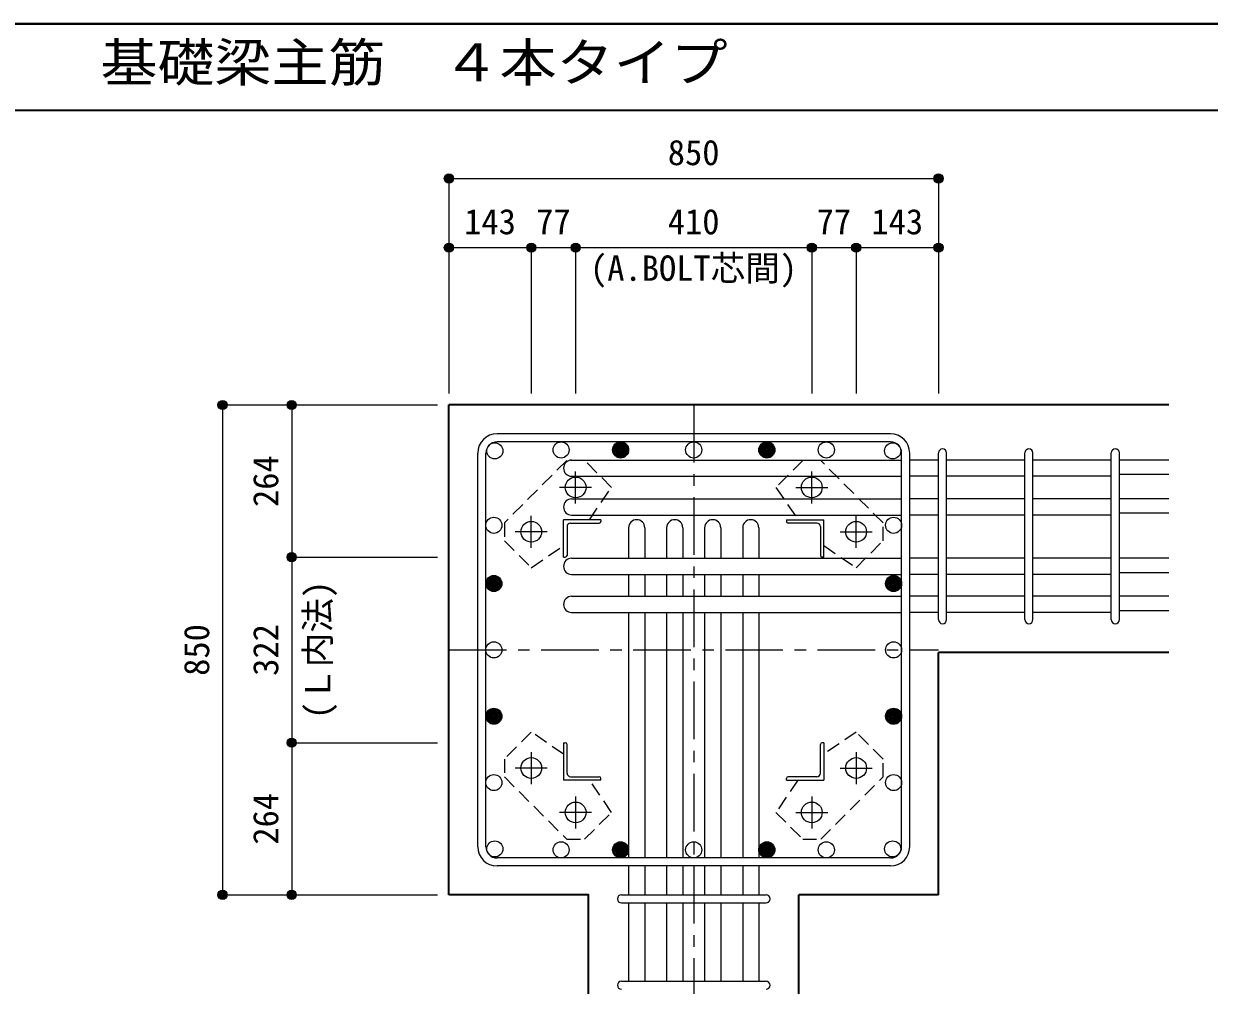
# Model space of a CAD drawing. Units: millimetres at full size, sheet at 1:20. Extents: x -3982 to 3969, y -2803 to 2801.
# Drawn here: x -685 to 1373, y 1132 to 2801 of the extents above; entities that cross this region are included whole.
import ezdxf
from ezdxf.enums import TextEntityAlignment as Align

# ---------------------------------------------------------------- set-up
doc = ezdxf.new("R2010")
doc.units = ezdxf.units.MM
doc.header["$LTSCALE"] = 20
doc.header["$PDMODE"] = 32
doc.header["$PDSIZE"] = 12
doc.linetypes.add('CHAIN1', pattern=[8, 5, -1, 1, -1])
doc.linetypes.add('DASHED1', pattern=[1.8, 1.2, -0.6])
for name, color, linetype, lineweight in [('6-1_躯体線', 2, 'Continuous', 35), ('6-2_A.Bolt_', 4, 'Continuous', 9), ('6-3_柱型主筋', 4, 'Continuous', 9), ('6-4_フープ', 7, 'Continuous', 18), ('6-5_梁主筋', 7, 'Continuous', 18), ('6-6_S.T.P.', 7, 'Continuous', 18), ('6-7_文字', 7, 'Continuous', 18), ('6-9', 4, 'DASHED1', 9), ('6-D_寸法', 4, 'Continuous', 9), ('F-0_枠', 6, 'Continuous', 40)]:
    doc.layers.add(name, color=color, linetype=linetype, lineweight=lineweight)
doc.styles.add('ＭＳ ゴシック', font='')
doc.styles.get('ＭＳ ゴシック').set_extended_font_data('MS Gothic')

msp = doc.modelspace()

# ---------------------------------------------------------------- linework, layer by layer
at = {"layer": '6-1_躯体線'}
for p, q in [((1303.29, 2139.12), (53.29, 2139.12)), ((1303.29, 2139.12), (53.29, 2139.12)), ((53.29, 1289.12), (53.29, 2139.12)), ((1303.29, 1709.62), (903.29, 1709.62)), ((903.29, 1289.12), (903.29, 1709.62)), ((660.79, 889.12), (660.79, 1289.12)), ((903.29, 1289.12), (660.79, 1289.12))]:
    msp.add_line(p, q, dxfattribs=at)
msp.add_lwpolyline([(295.79, 889.12), (295.79, 1289.12), (53.29, 1289.12)], dxfattribs=at)
at = {"layer": '6-2_A.Bolt_', "linetype": 'CHAIN1'}
for p, q in [((273.29, 1968.42), (273.29, 2023.92)), ((683.29, 1968.42), (683.29, 2023.92)), ((300.99, 1996.12), (245.49, 1996.12)), ((655.59, 1996.12), (711.09, 1996.12)), ((196.29, 1891.42), (196.29, 1946.92)), ((760.29, 1891.42), (760.29, 1946.92)), ((223.99, 1919.12), (168.49, 1919.12)), ((732.59, 1919.12), (788.09, 1919.12)), ((196.29, 1536.82), (196.29, 1481.32)), ((760.29, 1536.82), (760.29, 1481.32)), ((223.99, 1509.12), (168.49, 1509.12)), ((732.59, 1509.12), (788.09, 1509.12)), ((273.29, 1459.82), (273.29, 1404.32)), ((683.29, 1459.82), (683.29, 1404.32)), ((300.99, 1432.12), (245.49, 1432.12)), ((655.59, 1432.12), (711.09, 1432.12))]:
    msp.add_line(p, q, dxfattribs=at)
at = {"layer": '6-2_A.Bolt_'}
for p, q in [((252.29, 1875.12), (252.29, 1940.12)), ((317.29, 1940.12), (252.29, 1940.12)), ((317.29, 1940.12), (317.29, 1937.12)), ((639.29, 1940.12), (639.29, 1937.12)), ((639.29, 1940.12), (704.29, 1940.12)), ((704.29, 1875.12), (704.29, 1940.12)), ((258.29, 1928.12), (258.29, 1878.12)), ((264.29, 1934.12), (314.29, 1934.12)), ((692.29, 1934.12), (642.29, 1934.12)), ((698.29, 1928.12), (698.29, 1878.12)), ((252.29, 1875.12), (255.29, 1875.12)), ((704.29, 1875.12), (701.29, 1875.12)), ((252.29, 1553.12), (255.29, 1553.12)), ((252.29, 1553.12), (252.29, 1488.12)), ((258.29, 1500.12), (258.29, 1550.12)), ((698.29, 1500.12), (698.29, 1550.13)), ((704.29, 1553.13), (701.29, 1553.13)), ((704.29, 1553.13), (704.29, 1488.13)), ((317.29, 1488.12), (252.29, 1488.12)), ((264.29, 1494.12), (314.29, 1494.12)), ((317.29, 1488.12), (317.29, 1491.12)), ((639.29, 1488.13), (639.29, 1491.12)), ((639.29, 1488.13), (704.29, 1488.13)), ((692.29, 1494.12), (642.29, 1494.12))]:
    msp.add_line(p, q, dxfattribs=at)
at = {"layer": '6-2_A.Bolt_', "color": 3, "lineweight": 25}
for centre in [(273.29, 1996.12), (683.29, 1996.12), (196.29, 1919.12), (760.29, 1919.12), (196.29, 1509.12), (760.29, 1509.12), (273.29, 1432.12), (683.29, 1432.12)]:
    msp.add_circle(centre, 18, dxfattribs=at)
at = {"layer": '6-2_A.Bolt_'}
for centre, radius, start, end in [((314.29, 1937.12), 3, 270, 0), ((642.29, 1937.12), 3, 180, 270), ((264.29, 1928.12), 6, 90, 180), ((692.29, 1928.12), 6, 0, 90), ((255.29, 1878.12), 3, 270, 0), ((701.29, 1878.12), 3, 180, 270), ((255.29, 1550.12), 3, 0, 90), ((701.29, 1550.13), 3, 90, 180), ((264.29, 1500.12), 6, 180, 270), ((314.29, 1491.12), 3, 0, 90), ((642.29, 1491.12), 3, 90, 180), ((692.29, 1500.12), 6, 270, 0)]:
    msp.add_arc(centre, radius, start, end, dxfattribs=at)
at = {"layer": '6-3_柱型主筋', "color": 3, "lineweight": 25}
for centre in [(132.9, 2059.51), (248.03, 2061.12), (351.29, 2061.12), (478.29, 2061.12), (605.29, 2061.12), (708.55, 2061.12), (823.68, 2059.51), (131.29, 1930.39), (825.29, 1930.39), (131.29, 1829.25), (825.29, 1829.25), (131.29, 1714.12), (825.29, 1714.12), (131.29, 1598.99), (825.29, 1598.99), (131.29, 1483.86), (825.29, 1483.86), (132.9, 1368.74), (248.03, 1367.12), (351.29, 1367.12), (478.29, 1367.12), (605.29, 1367.12), (708.55, 1367.12), (823.68, 1368.74)]:
    msp.add_circle(centre, 14, dxfattribs=at)
at = {"layer": '6-3_柱型主筋'}
for centre, radius in [((351.29, 2061.12), 14), ((351.29, 2061.12), 12.6), ((351.29, 2061.12), 11.2), ((351.29, 2061.12), 9.8), ((351.29, 2061.12), 8.4), ((351.29, 2061.12), 7), ((351.29, 2061.12), 5.6), ((351.29, 2061.12), 4.2), ((351.29, 2061.12), 2.8), ((351.29, 2061.12), 1.4), ((605.29, 2061.12), 14), ((605.29, 2061.12), 12.6), ((605.29, 2061.12), 11.2), ((605.29, 2061.12), 9.8), ((605.29, 2061.12), 8.4), ((605.29, 2061.12), 7), ((605.29, 2061.12), 5.6), ((605.29, 2061.12), 4.2), ((605.29, 2061.12), 2.8), ((605.29, 2061.12), 1.4), ((131.29, 1829.25), 14), ((131.29, 1829.25), 12.6), ((131.29, 1829.25), 11.2), ((131.29, 1829.25), 9.8), ((131.29, 1829.25), 8.4), ((131.29, 1829.25), 7), ((131.29, 1829.25), 5.6), ((131.29, 1829.25), 4.2), ((131.29, 1829.25), 2.8), ((825.29, 1829.25), 14), ((825.29, 1829.25), 12.6), ((825.29, 1829.25), 11.2), ((825.29, 1829.25), 9.8), ((825.29, 1829.25), 8.4), ((825.29, 1829.25), 7), ((825.29, 1829.25), 5.6), ((825.29, 1829.25), 4.2), ((825.29, 1829.25), 2.8), ((131.29, 1829.25), 1.4), ((825.29, 1829.25), 1.4), ((131.29, 1598.99), 14), ((131.29, 1598.99), 12.6), ((131.29, 1598.99), 11.2), ((131.29, 1598.99), 9.8), ((131.29, 1598.99), 8.4), ((131.29, 1598.99), 7), ((825.29, 1598.99), 14), ((825.29, 1598.99), 12.6), ((825.29, 1598.99), 11.2), ((825.29, 1598.99), 9.8), ((825.29, 1598.99), 8.4), ((825.29, 1598.99), 7), ((131.29, 1598.99), 5.6), ((131.29, 1598.99), 4.2), ((131.29, 1598.99), 2.8), ((131.29, 1598.99), 1.4), ((825.29, 1598.99), 5.6), ((825.29, 1598.99), 4.2), ((825.29, 1598.99), 2.8), ((825.29, 1598.99), 1.4), ((351.29, 1367.12), 14), ((351.29, 1367.12), 12.6), ((605.29, 1367.12), 14), ((605.29, 1367.12), 12.6), ((351.29, 1367.12), 11.2), ((351.29, 1367.12), 9.8), ((351.29, 1367.12), 8.4), ((351.29, 1367.12), 7), ((351.29, 1367.12), 5.6), ((351.29, 1367.12), 4.2), ((351.29, 1367.12), 2.8), ((351.29, 1367.12), 1.4), ((605.29, 1367.12), 11.2), ((605.29, 1367.12), 9.8), ((605.29, 1367.12), 8.4), ((605.29, 1367.12), 7), ((605.29, 1367.12), 5.6), ((605.29, 1367.12), 4.2), ((605.29, 1367.12), 2.8), ((605.29, 1367.12), 1.4)]:
    msp.add_circle(centre, radius, dxfattribs=at)
at = {"layer": '6-4_フープ'}
for p, q in [((819.79, 2089.12), (136.79, 2089.12)), ((819.79, 2075.12), (136.79, 2075.12)), ((103.29, 1372.62), (103.29, 2055.62)), ((117.29, 1372.62), (117.29, 2055.62)), ((839.29, 1372.62), (839.29, 2055.62)), ((853.29, 1372.62), (853.29, 2055.62)), ((819.79, 1353.12), (136.79, 1353.12)), ((819.79, 1339.12), (136.79, 1339.12))]:
    msp.add_line(p, q, dxfattribs=at)
for centre, radius, start, end in [((136.79, 2055.62), 33.5, 90, 180), ((819.79, 2055.62), 33.5, 0, 90), ((136.79, 2055.62), 19.5, 90, 180), ((819.79, 2055.62), 19.5, 0, 90), ((136.79, 1372.62), 33.5, 180, 270), ((136.79, 1372.62), 19.5, 180, 270), ((819.79, 1372.62), 33.5, 270, 0), ((819.79, 1372.62), 19.5, 270, 0)]:
    msp.add_arc(centre, radius, start, end, dxfattribs=at)
at = {"layer": '6-5_梁主筋'}
for p, q in [((266.29, 2043.51), (839.29, 2043.51)), ((903.29, 2043.51), (853.29, 2043.51)), ((1053.29, 2043.51), (917.29, 2043.51)), ((1203.29, 2043.51), (1067.29, 2043.51)), ((1303.29, 2043.51), (1217.29, 2043.51)), ((1303.29, 2018.51), (1217.29, 2018.51)), ((266.29, 2015.51), (839.29, 2015.51)), ((903.29, 2015.51), (853.29, 2015.51)), ((1053.29, 2015.51), (917.29, 2015.51)), ((1203.29, 2015.51), (1067.29, 2015.51)), ((266.29, 1976.12), (839.29, 1976.12)), ((903.29, 1976.12), (853.29, 1976.12)), ((1053.29, 1976.12), (917.29, 1976.12)), ((1203.29, 1976.12), (1067.29, 1976.12)), ((1303.29, 1976.12), (1217.29, 1976.12)), ((266.29, 1948.12), (839.29, 1948.12)), ((903.29, 1948.12), (853.29, 1948.12)), ((1053.29, 1948.12), (917.29, 1948.12)), ((1203.29, 1948.12), (1067.29, 1948.12)), ((1303.29, 1951.12), (1217.29, 1951.12)), ((365.29, 1926.12), (365.29, 1873.12)), ((393.29, 1926.12), (393.29, 1873.12)), ((431.29, 1926.12), (431.29, 1873.12)), ((459.29, 1926.12), (459.29, 1873.12)), ((497.29, 1926.12), (497.29, 1873.12)), ((525.29, 1926.12), (525.29, 1873.12)), ((563.29, 1926.12), (563.29, 1873.12)), ((591.29, 1926.12), (591.29, 1873.12)), ((266.29, 1873.12), (839.29, 1873.12)), ((903.29, 1873.12), (853.29, 1873.12)), ((1053.29, 1873.12), (917.29, 1873.12)), ((1203.29, 1873.12), (1067.29, 1873.12)), ((1303.29, 1873.12), (1217.29, 1873.12)), ((266.29, 1845.12), (839.29, 1845.12)), ((365.29, 1845.12), (365.29, 1807.12)), ((393.29, 1845.12), (393.29, 1807.12)), ((431.29, 1845.12), (431.29, 1807.12)), ((459.29, 1845.12), (459.29, 1807.12)), ((497.29, 1845.12), (497.29, 1807.12)), ((525.29, 1845.12), (525.29, 1807.12)), ((563.29, 1845.12), (563.29, 1807.12)), ((591.29, 1845.12), (591.29, 1807.12)), ((903.29, 1845.12), (853.29, 1845.12)), ((1053.29, 1845.12), (917.29, 1845.12)), ((1203.29, 1845.12), (1067.29, 1845.12)), ((1303.29, 1848.12), (1217.29, 1848.12)), ((266.29, 1807.12), (839.29, 1807.12)), ((903.29, 1807.12), (853.29, 1807.12)), ((1053.29, 1807.12), (917.29, 1807.12)), ((1203.29, 1807.12), (1067.29, 1807.12)), ((1303.29, 1807.12), (1217.29, 1807.12)), ((266.29, 1779.12), (839.29, 1779.12)), ((365.29, 1779.12), (365.29, 1353.12)), ((393.29, 1779.12), (393.29, 1353.12)), ((431.29, 1779.12), (431.29, 1353.12)), ((459.29, 1779.12), (459.29, 1353.12)), ((497.29, 1779.12), (497.29, 1353.12)), ((525.29, 1779.12), (525.29, 1353.12)), ((563.29, 1779.12), (563.29, 1353.12)), ((591.29, 1779.12), (591.29, 1353.12)), ((903.29, 1779.12), (853.29, 1779.12)), ((1053.29, 1779.12), (917.29, 1779.12)), ((1203.29, 1779.12), (1067.29, 1779.12)), ((1303.29, 1782.12), (1217.29, 1782.12)), ((365.29, 1339.12), (365.29, 1289.12)), ((393.29, 1339.12), (393.29, 1289.12)), ((431.29, 1339.12), (431.29, 1289.12)), ((459.29, 1339.12), (459.29, 1289.12)), ((497.29, 1339.12), (497.29, 1289.12)), ((525.29, 1339.12), (525.29, 1289.12)), ((563.29, 1339.12), (563.29, 1289.12)), ((591.29, 1339.12), (591.29, 1289.12)), ((365.29, 1275.12), (365.29, 1139.12)), ((393.29, 1275.12), (393.29, 1139.12)), ((431.29, 1275.12), (431.29, 1139.12)), ((459.29, 1275.12), (459.29, 1139.12)), ((497.29, 1275.12), (497.29, 1139.12)), ((525.29, 1275.12), (525.29, 1139.12)), ((563.29, 1275.12), (563.29, 1139.12)), ((591.29, 1275.12), (591.29, 1139.12))]:
    msp.add_line(p, q, dxfattribs=at)
for centre, start, end in [((266.29, 2029.51), 90, 180), ((266.29, 2029.51), 180, 270), ((266.29, 1962.12), 90, 180), ((266.29, 1962.12), 180, 270), ((379.29, 1926.12), 90, 180), ((379.29, 1926.12), 0, 90), ((445.29, 1926.12), 90, 180), ((445.29, 1926.12), 0, 90), ((511.29, 1926.12), 90, 180), ((511.29, 1926.12), 0, 90), ((577.29, 1926.12), 90, 180), ((577.29, 1926.12), 0, 90), ((266.29, 1859.12), 90, 180), ((266.29, 1859.12), 180, 270), ((266.29, 1793.12), 90, 180), ((266.29, 1793.12), 180, 270)]:
    msp.add_arc(centre, 14, start, end, dxfattribs=at)
at = {"layer": '6-6_S.T.P.'}
for p, q in [((903.29, 1766.62), (903.29, 2055.62)), ((903.29, 1766.62), (903.29, 2055.62)), ((903.29, 1766.62), (903.29, 2055.62)), ((903.29, 1766.62), (903.29, 2055.62)), ((917.29, 1766.62), (917.29, 2055.62)), ((917.29, 1766.62), (917.29, 2055.62)), ((917.29, 1766.62), (917.29, 2055.62)), ((917.29, 1766.62), (917.29, 2055.62)), ((1053.29, 1766.62), (1053.29, 2055.62)), ((1067.29, 1766.62), (1067.29, 2055.62)), ((1203.29, 1766.62), (1203.29, 2055.62)), ((1217.29, 1766.62), (1217.29, 2055.62)), ((352.79, 1289.12), (603.79, 1289.12)), ((352.79, 1275.12), (603.79, 1275.12)), ((352.79, 1139.12), (603.79, 1139.12))]:
    msp.add_line(p, q, dxfattribs=at)
for centre, start, end in [((910.29, 2056.01), 0, 180), ((910.29, 2056.01), 0, 180), ((910.29, 2056.01), 0, 180), ((910.29, 2056.01), 0, 180), ((1060.29, 2056.01), 0, 180), ((1210.29, 2056.01), 0, 180), ((910.29, 1766.62), 180, 0), ((910.29, 1766.62), 180, 0), ((910.29, 1766.62), 180, 0), ((910.29, 1766.62), 180, 0), ((1060.29, 1766.62), 180, 0), ((1210.29, 1766.62), 180, 0), ((352.79, 1282.12), 90, 270), ((352.79, 1282.12), 90, 270), ((352.79, 1282.12), 90, 270), ((352.79, 1282.12), 90, 270), ((603.79, 1282.12), 270, 90), ((603.79, 1282.12), 270, 90), ((603.79, 1282.12), 270, 90), ((603.79, 1282.12), 270, 90), ((352.79, 1132.12), 90, 270), ((603.79, 1132.12), 270, 90)]:
    msp.add_arc(centre, 7, start, end, dxfattribs=at)
at = {"layer": '6-9'}
for p, q in [((288.89, 2042.82), (257.79, 2042.82)), ((335.59, 1996.12), (288.89, 2042.82)), ((297.38, 1940.12), (335.59, 1996.12)), ((806.99, 1903.52), (806.99, 1934.62)), ((704.29, 1895.03), (760.29, 1856.82)), ((760.29, 1856.82), (806.99, 1903.52)), ((196.29, 1571.42), (149.59, 1524.72)), ((252.29, 1533.22), (196.29, 1571.42)), ((149.59, 1524.72), (149.59, 1493.62)), ((659.2, 1488.13), (620.99, 1432.12)), ((620.99, 1432.12), (667.69, 1385.43)), ((667.69, 1385.43), (698.79, 1385.43))]:
    msp.add_line(p, q, dxfattribs=at)
for points in [[(257.79, 2042.82), (149.59, 1934.62), (149.59, 1903.52), (196.29, 1856.82), (252.29, 1894.94)], [(806.99, 1934.62), (698.79, 2042.82), (667.69, 2042.82), (620.99, 1996.12), (659.11, 1940.12)], [(698.79, 1385.43), (806.99, 1493.62), (806.99, 1524.72), (760.29, 1571.43), (704.29, 1533.31)], [(149.59, 1493.62), (257.79, 1385.42), (288.89, 1385.42), (335.59, 1432.12), (297.47, 1488.12)]]:
    msp.add_lwpolyline(points, dxfattribs=at)
at = {"layer": '6-D_寸法'}
for p, q in [((53.29, 2532.15), (903.29, 2532.15)), ((903.29, 2532.15), (903.29, 2412.15)), ((53.29, 2412.15), (196.29, 2412.15)), ((196.29, 2412.15), (196.29, 2159.12)), ((196.29, 2412.15), (273.29, 2412.15)), ((273.29, 2412.15), (273.29, 2159.12)), ((273.29, 2412.15), (683.29, 2412.15)), ((683.29, 2412.15), (683.29, 2159.12)), ((683.29, 2412.15), (760.29, 2412.15)), ((760.29, 2412.15), (760.29, 2159.12)), ((760.29, 2412.15), (903.29, 2412.15)), ((903.29, 2412.15), (903.29, 2159.12)), ((-339.74, 2139.12), (-219.74, 2139.12)), ((-339.74, 2139.12), (-339.74, 1289.12)), ((-219.74, 2139.12), (33.29, 2139.12)), ((-219.74, 2139.12), (-219.74, 1875.12)), ((-219.74, 1875.12), (33.29, 1875.12)), ((-219.74, 1875.12), (-219.74, 1553.12)), ((-219.74, 1553.12), (33.29, 1553.12)), ((-219.74, 1553.12), (-219.74, 1289.12))]:
    msp.add_line(p, q, dxfattribs=at)
at = {"layer": '6-D_寸法', "linetype": 'CHAIN1'}
for p, q in [((478.29, 2139.12), (478.29, 889.12)), ((53.29, 1714.12), (903.29, 1714.12))]:
    msp.add_line(p, q, dxfattribs=at)
at = {"layer": '6-D_寸法'}
for points in [[(53.29, 2532.15), (53.29, 2412.15), (53.29, 2159.12)], [(-339.74, 1289.12), (-219.74, 1289.12), (33.29, 1289.12)]]:
    msp.add_lwpolyline(points, dxfattribs=at)
for centre, radius in [((53.29, 2532.15), 8), ((53.29, 2532.15), 7.2), ((53.29, 2532.15), 6.4), ((53.29, 2532.15), 5.6), ((53.29, 2532.15), 4.8), ((53.29, 2532.15), 4), ((53.29, 2532.15), 3.2), ((53.29, 2532.15), 2.4), ((53.29, 2532.15), 1.6), ((53.29, 2532.15), 0.8), ((903.29, 2532.15), 8), ((903.29, 2532.15), 7.2), ((903.29, 2532.15), 6.4), ((903.29, 2532.15), 5.6), ((903.29, 2532.15), 4.8), ((903.29, 2532.15), 4), ((903.29, 2532.15), 3.2), ((903.29, 2532.15), 2.4), ((903.29, 2532.15), 1.6), ((903.29, 2532.15), 0.8), ((53.29, 2412.15), 8), ((53.29, 2412.15), 7.2), ((53.29, 2412.15), 6.4), ((53.29, 2412.15), 5.6), ((53.29, 2412.15), 4.8), ((53.29, 2412.15), 4), ((53.29, 2412.15), 3.2), ((53.29, 2412.15), 2.4), ((53.29, 2412.15), 1.6), ((53.29, 2412.15), 0.8), ((196.29, 2412.15), 8), ((196.29, 2412.15), 7.2), ((196.29, 2412.15), 6.4), ((196.29, 2412.15), 5.6), ((196.29, 2412.15), 4.8), ((196.29, 2412.15), 4), ((196.29, 2412.15), 3.2), ((196.29, 2412.15), 2.4), ((196.29, 2412.15), 1.6), ((196.29, 2412.15), 0.8), ((273.29, 2412.15), 8), ((273.29, 2412.15), 7.2), ((273.29, 2412.15), 6.4), ((273.29, 2412.15), 5.6), ((273.29, 2412.15), 4.8), ((273.29, 2412.15), 4), ((273.29, 2412.15), 3.2), ((273.29, 2412.15), 2.4), ((273.29, 2412.15), 1.6), ((273.29, 2412.15), 0.8), ((683.29, 2412.15), 8), ((683.29, 2412.15), 7.2), ((683.29, 2412.15), 6.4), ((683.29, 2412.15), 5.6), ((683.29, 2412.15), 4.8), ((683.29, 2412.15), 4), ((683.29, 2412.15), 3.2), ((683.29, 2412.15), 2.4), ((683.29, 2412.15), 1.6), ((683.29, 2412.15), 0.8), ((760.29, 2412.15), 8), ((760.29, 2412.15), 7.2), ((760.29, 2412.15), 6.4), ((760.29, 2412.15), 5.6), ((760.29, 2412.15), 4.8), ((760.29, 2412.15), 4), ((760.29, 2412.15), 3.2), ((760.29, 2412.15), 2.4), ((760.29, 2412.15), 1.6), ((760.29, 2412.15), 0.8), ((903.29, 2412.15), 8), ((903.29, 2412.15), 7.2), ((903.29, 2412.15), 6.4), ((903.29, 2412.15), 5.6), ((903.29, 2412.15), 4.8), ((903.29, 2412.15), 4), ((903.29, 2412.15), 3.2), ((903.29, 2412.15), 2.4), ((903.29, 2412.15), 1.6), ((903.29, 2412.15), 0.8), ((-339.74, 2139.12), 8), ((-339.74, 2139.12), 7.2), ((-339.74, 2139.12), 6.4), ((-339.74, 2139.12), 5.6), ((-339.74, 2139.12), 4.8), ((-339.74, 2139.12), 4), ((-339.74, 2139.12), 3.2), ((-339.74, 2139.12), 2.4), ((-219.74, 2139.12), 8), ((-219.74, 2139.12), 7.2), ((-219.74, 2139.12), 6.4), ((-219.74, 2139.12), 5.6), ((-219.74, 2139.12), 4.8), ((-219.74, 2139.12), 4), ((-219.74, 2139.12), 3.2), ((-219.74, 2139.12), 2.4), ((-339.74, 2139.12), 1.6), ((-339.74, 2139.12), 0.8), ((-219.74, 2139.12), 1.6), ((-219.74, 2139.12), 0.8), ((-219.74, 1875.12), 8), ((-219.74, 1875.12), 7.2), ((-219.74, 1875.12), 6.4), ((-219.74, 1875.12), 5.6), ((-219.74, 1875.12), 4.8), ((-219.74, 1875.12), 4), ((-219.74, 1875.12), 3.2), ((-219.74, 1875.12), 2.4), ((-219.74, 1875.12), 1.6), ((-219.74, 1875.12), 0.8), ((-219.74, 1553.12), 8), ((-219.74, 1553.12), 7.2), ((-219.74, 1553.12), 6.4), ((-219.74, 1553.12), 5.6), ((-219.74, 1553.12), 4.8), ((-219.74, 1553.12), 4), ((-219.74, 1553.12), 3.2), ((-219.74, 1553.12), 2.4), ((-219.74, 1553.12), 1.6), ((-219.74, 1553.12), 0.8), ((-339.74, 1289.12), 8), ((-219.74, 1289.12), 8), ((-339.74, 1289.12), 7.2), ((-339.74, 1289.12), 6.4), ((-339.74, 1289.12), 5.6), ((-339.74, 1289.12), 4.8), ((-339.74, 1289.12), 4), ((-339.74, 1289.12), 3.2), ((-339.74, 1289.12), 2.4), ((-339.74, 1289.12), 1.6), ((-339.74, 1289.12), 0.8), ((-219.74, 1289.12), 7.2), ((-219.74, 1289.12), 6.4), ((-219.74, 1289.12), 5.6), ((-219.74, 1289.12), 4.8), ((-219.74, 1289.12), 4), ((-219.74, 1289.12), 3.2), ((-219.74, 1289.12), 2.4), ((-219.74, 1289.12), 1.6), ((-219.74, 1289.12), 0.8)]:
    msp.add_circle(centre, radius, dxfattribs=at)
at = {"layer": '6-D_寸法', "color": 7}
for p in [(53.29, 2532.15), (903.29, 2532.15), (53.29, 2412.15), (196.29, 2412.15), (273.29, 2412.15), (683.29, 2412.15), (760.29, 2412.15), (903.29, 2412.15), (-339.74, 2139.12), (-219.74, 2139.12), (-219.74, 1875.12), (-219.74, 1553.12), (-339.74, 1289.12), (-219.74, 1289.12)]:
    msp.add_point(p, dxfattribs=at)
at = {"layer": 'F-0_枠'}
msp.add_line((-3981.92, 2800.77), (3969.4, 2800.77), dxfattribs=at)
at = {"layer": 'F-0_枠', "color": 2, "lineweight": 35}
msp.add_line((-3981.92, 2650.77), (2482.4, 2650.77), dxfattribs=at)

# ---------------------------------------------------------------- texts
at = {"layer": '6-7_文字', "color": 2, "style": 'ＭＳ ゴシック', "width": 1.1}
msp.add_text('\u3000\u3000基礎梁主筋\u3000４本タイプ', height=65.98, dxfattribs=at).set_placement((-749.76, 2680.77), align=Align.BOTTOM_LEFT)
at = {"layer": '6-D_寸法', "style": 'ＭＳ ゴシック'}
for s, p in [('850', (433.29, 2542.15)), ('143', (79.79, 2422.15)), ('77', (204.79, 2422.15)), ('410', (433.29, 2422.15)), ('77', (691.79, 2422.15)), ('143', (786.79, 2422.15)), ('(A.BOLT芯間)', (298.29, 2341.42))]:
    msp.add_text(s, height=43.99, dxfattribs=at).set_placement(p, align=Align.BOTTOM_LEFT)
for s, p in [('264', (-229.74, 1962.12)), ('(Ｌ内法)', (-139.52, 1594.12)), ('850', (-349.74, 1669.12)), ('322', (-229.74, 1669.12)), ('264', (-229.74, 1376.12))]:
    msp.add_text(s, height=43.99, rotation=90, dxfattribs=at).set_placement(p, align=Align.BOTTOM_LEFT)

doc.saveas('drawing.dxf')
